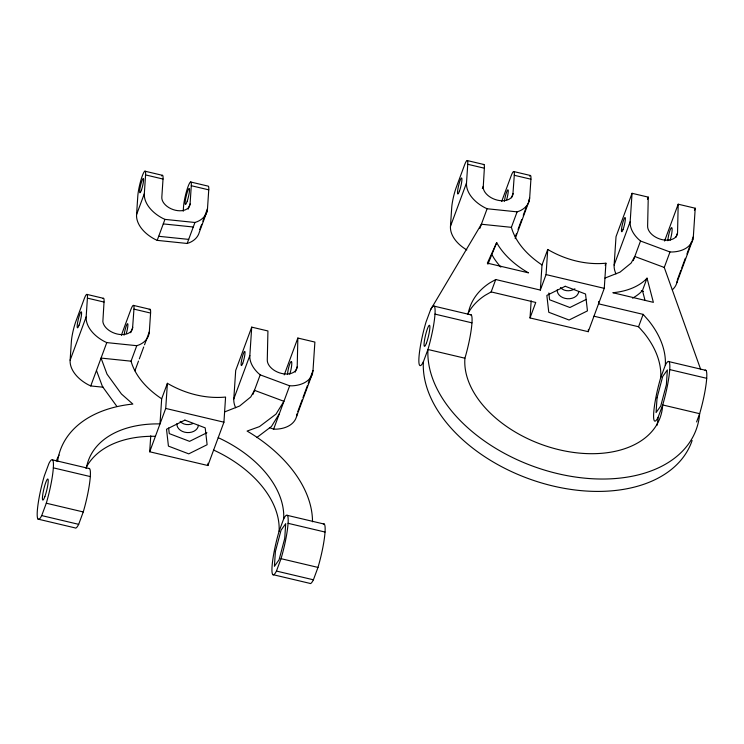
<?xml version="1.0" encoding="UTF-8"?>
<svg xmlns="http://www.w3.org/2000/svg" width="744" height="744" viewBox="0 0 744 744"><rect width="100%" height="100%" fill="white"/><g stroke="black" fill="none" stroke-linecap="round" stroke-linejoin="round"><path stroke-width="1.12" d="M295.21 372.167L297.209 366.746L297.851 338.046L314.889 342.073L313.001 370.484L308.193 383.486M615.986 273.885A32.792 21.12 20.3 0 1 614.135 265.05L616.023 236.638L632.056 193.3L648.266 197.132L647.624 225.841A15.531 10.007 20.3 0 0 661.9 239.605A15.531 10.007 20.3 0 0 677.542 232.909L678.193 204.2L695.231 208.227L693.343 236.638L692.134 239.893M103.435 387.252L90.749 385.941L88.304 384.778A32.792 21.12 20.3 0 1 70.131 360.217L71.377 341.468A14.675 2.102 -76.7 0 1 75.907 321.278L84.156 298.995A14.675 2.102 -76.7 0 1 87.411 298.13L104.03 302.055L102.858 321.603A15.531 10.007 20.3 0 0 117.106 334A15.531 10.007 20.3 0 0 132.534 328.616L133.957 309.123L150.576 313.057L149.33 331.805L144.522 344.807M70.131 360.217L86.165 316.879L87.411 298.13M207.046 211.352L199.28 232.333A32.792 21.12 20.3 0 1 189.469 242.665L187.172 243.465L157.189 240.368L154.743 239.205A32.792 21.12 20.3 0 1 136.561 214.653L137.817 195.895A14.629 2.093 -76.7 0 1 142.337 175.779A14.629 2.093 -76.7 0 1 145.573 174.914L163.029 179.044L161.82 197.225A14.675 9.449 20.3 0 0 175.314 210.227A14.675 9.449 20.3 0 0 190.083 203.903L191.292 185.721L208.748 189.841L207.502 208.599L202.842 221.182M136.561 214.653L144.327 193.673L145.573 174.914M86.388 468.134A103.89 66.923 20.3 0 1 159.997 423.913L161.671 398.784L167.4 383.309C184.81 393.52 205.372 399.017 225.581 397.054L223.935 422.192L207.902 465.53L149.693 451.775L150.762 435.789M149.693 451.775L165.726 408.437L167.4 383.309M183.229 211.25L183.526 206.702A14.629 2.093 -76.7 0 1 188.055 186.586A14.629 2.093 -76.7 0 1 191.292 185.721M207.902 465.53L208.06 463.252M235.653 407.731A32.792 21.12 20.3 0 1 233.802 398.896L235.69 370.484L251.723 327.137L267.933 330.968L267.282 359.678A15.531 10.007 20.3 0 0 281.567 373.442A15.531 10.007 20.3 0 0 297.209 366.746M233.802 398.896L249.835 355.558L251.723 327.137M466.795 249.91A32.792 21.12 20.3 0 1 450.464 226.381L451.71 207.623A14.675 2.102 -76.7 0 1 456.239 187.442L464.488 165.149A14.675 2.102 -76.7 0 1 467.744 164.285L484.363 168.209L483.2 187.767A15.531 10.007 20.3 0 0 497.438 200.164A15.531 10.007 20.3 0 0 512.867 194.77L514.29 175.286L530.918 179.211L529.672 197.969L528.463 201.215M450.464 226.381L466.497 183.033L467.744 164.285M468.05 314.405A103.89 66.923 20.3 0 1 489.729 282.925L495.727 279.53L540.339 290.076L542.004 264.948L547.733 249.463C565.142 259.684 585.714 265.18 605.914 263.218L604.268 288.347L588.244 331.694L530.026 317.939L531.169 300.799M540.339 290.076L546.059 274.592L547.733 249.463M588.244 331.694L588.392 329.406M598.697 301.543L598.548 303.831L643.141 314.368L648.508 320.441A103.862 66.904 20.3 0 1 665.331 365.174A31.936 4.576 -76.7 0 1 669.73 369.582L706.698 378.315M614.135 265.05L630.168 221.712L632.056 193.3M41.711 515.592L46.295 503.214A31.936 4.576 -76.7 0 0 53.336 467.846A31.936 4.576 -76.7 0 0 48.937 463.438L44.352 475.816A31.936 4.576 -76.7 0 0 37.302 511.184A31.936 4.576 -76.7 0 0 41.711 515.592L78.678 524.334L83.254 511.946A31.936 4.576 -76.7 0 0 88.592 468.506M90.749 385.941L106.783 342.603L136.766 345.69L139.072 344.891A32.792 21.12 20.3 0 0 149.33 331.805M157.189 240.368L164.945 219.387L194.937 222.484L197.234 221.675A32.792 21.12 20.3 0 0 207.502 208.599M130.739 332.726L132.748 327.314M161.671 398.784C148.186 389.8 135.566 377.124 131.046 361.175L136.766 345.69M188.139 209.148L190.083 203.903M134.906 370.81L138.514 361.063M139.314 358.896L143.722 346.974M187.172 243.465L194.937 222.484M199.736 229.58L201.68 224.335M252.932 394.459L260.186 374.855L258.066 373.004A32.792 21.12 20.3 0 1 249.835 355.558M284.227 374.883L297.851 338.046M269.412 427.586L273.625 429.158L289.658 385.811L292.178 385.82A32.792 21.12 20.3 0 0 313.001 370.484M297.777 411.655L302.185 399.733M302.985 397.566L307.393 385.652M296.512 416.575L312.545 373.237M323.333 523.971A31.936 4.576 -76.7 0 1 317.986 567.412L313.41 579.799L276.452 571.067A31.936 4.576 -76.7 0 1 272.044 566.658A31.936 4.576 -76.7 0 1 279.093 531.29L283.678 518.903A103.862 66.904 20.3 0 0 218.215 437.667M276.452 571.067L281.027 558.679A31.936 4.576 -76.7 0 0 288.077 523.311A31.936 4.576 -76.7 0 0 283.678 518.903M542.004 264.948C528.519 255.955 515.899 243.288 511.379 227.329L481.387 224.232L430.59 309.709L426.014 322.087A31.936 4.576 -76.7 0 0 418.965 357.455A31.936 4.576 -76.7 0 0 423.364 361.863A141.053 90.852 20.3 0 0 542.171 483.135A141.053 90.852 20.3 0 0 692.115 440.513M482.354 188.567L483.154 186.4M423.364 361.863L427.949 349.485A31.936 4.576 -76.7 0 0 434.998 314.117A31.936 4.576 -76.7 0 0 430.59 309.709M479.861 228.362L487.115 208.757L517.108 211.854L519.405 211.045A32.792 21.12 20.3 0 0 529.672 197.969M511.481 197.802L513.081 193.468M487.915 264.222L496.694 242.609L498.452 245.669A73.703 47.477 20.3 0 0 527.933 272.546L528.491 272.843L487.357 263.125L496.694 242.609M511.379 227.329L517.108 211.854M467.502 314.424A103.89 66.923 20.3 0 1 485.153 295.303L491.152 291.918L495.727 279.53M515.239 236.973L516.438 233.718M518.047 229.385L521.656 219.638M523.255 215.304L526.864 205.549M515.183 238.647L529.207 200.722M530.026 317.939L535.754 302.455L491.152 291.918M605.151 265.283L605.914 263.218M647.466 199.299L648.266 197.132M633.274 260.623L640.519 241.01L638.399 239.168A32.792 21.12 20.3 0 1 630.168 221.712M632.549 298.149A73.926 47.616 20.3 0 0 640.351 292.69L642.453 290.551L647.029 278.163L653.381 302.352L612.851 292.718A73.926 47.616 20.3 0 0 644.936 280.311L647.029 278.163M664.559 241.037L678.193 204.2M656.915 425.466A102.672 66.132 20.3 0 0 658.105 417.338A31.936 4.576 -76.7 0 1 653.697 412.92A31.936 4.576 -76.7 0 1 660.746 377.561A103.862 66.904 20.3 0 0 643.923 332.828L638.557 326.746L643.141 314.368M700.736 369.563L664.262 267.449L669.991 251.974L672.511 251.983A32.792 21.12 20.3 0 0 693.343 236.638M675.943 237.243L677.542 232.909M694.422 210.394L695.231 208.227M677.31 279.977L680.909 270.23M681.718 268.063L685.326 258.308M686.926 253.974L691.334 242.06M676.845 282.739L692.878 239.391M660.746 377.561L665.331 365.174M658.105 417.338L662.69 404.95A31.936 4.576 -76.7 0 0 669.73 369.582M696.589 421.941L699.648 413.683A31.936 4.576 -76.7 0 0 704.986 370.242M279.353 413.673L271.448 426.479L256.736 437.602M574.907 288.83C570.462 291.564 564.157 291.648 560.455 287.547M206.925 432.738L189.562 441.35L169.26 433.603L168.628 427.986M586.235 299.404L569.895 307.514L549.593 299.767L548.83 293.015M224.66 411.906L239.642 406.01L250.765 396.943L254.467 390.33L283.929 401.295L276.024 414.092L259.479 426.61L247.073 431.074L250.282 432.971A132.478 85.328 20.3 0 1 312.508 521.804M604.993 278.07L619.975 272.174L631.098 263.097L634.799 256.494L664.262 267.449M193.012 423.522C188.706 425.373 183.415 425.019 180.122 421.383M273.625 429.158L276.145 429.167A32.792 21.12 20.3 0 0 296.977 413.822M163.271 223.907L193.263 227.004M158.695 236.294L188.688 239.391M131.046 361.175L101.054 358.078L107.034 374.167L121.439 393.985L132.869 404.085L129.512 404.429A132.478 85.328 20.3 0 0 57.567 461.559M467.325 160.583L483.953 164.508M513.871 171.576L530.5 175.51M144.894 171.176L162.35 175.305M190.603 181.982L208.06 186.112A14.629 2.093 -76.7 0 1 208.748 189.841M546.059 274.592L604.268 288.347M593.963 316.209L638.557 326.746M434.226 306.165L471.194 314.898M668.968 361.631L705.926 370.363M434.998 314.117L471.956 322.849M464.916 358.217L427.949 349.485A141.053 90.852 20.3 0 0 557.674 473.64A141.053 90.852 20.3 0 0 699.648 413.683L662.69 404.95A102.672 66.132 20.3 0 1 559.265 449.776A102.672 66.132 20.3 0 1 464.916 358.217A31.936 4.576 -76.7 0 0 470.255 314.777M86.992 294.419L103.621 298.353M133.539 305.421L150.167 309.346M165.726 408.437L223.935 422.192M52.573 459.894L89.54 468.627M287.314 515.36L324.272 524.092M53.336 467.846L90.303 476.579M288.077 523.311L325.035 532.044M46.295 503.214L83.254 511.946M281.027 558.679L317.986 567.412M38.074 519.135L75.042 527.877A31.936 4.576 -76.7 0 0 78.678 524.334M272.816 574.61L309.774 583.343A31.936 4.576 -76.7 0 0 313.41 579.799M640.519 241.01L669.991 251.974M641.328 290.616L643.43 291.397M260.186 374.855L289.658 385.811M487.115 208.757L484.67 207.595A32.792 21.12 20.3 0 1 466.497 183.033M164.945 219.387L162.499 218.225A32.792 21.12 20.3 0 1 144.327 193.673M106.783 342.603L104.337 341.44A32.792 21.12 20.3 0 1 86.165 316.879M116.855 406.373L102.458 386.545L96.469 370.466M492.119 254.987L493.876 258.047A73.703 47.477 20.3 0 0 500.87 267.115M642.453 290.551L645.048 300.446M161.643 175.947A14.629 2.093 -76.7 0 1 163.029 179.044M667.814 240.703A8.203 1.358 -77.8 0 1 670.186 229.877A8.203 1.358 -77.8 0 1 672.13 229.561A8.203 1.358 -77.8 0 1 670.102 240.321M677.217 280.916A32.792 21.12 20.3 0 1 672.353 289.779M501.763 201.503A14.657 2.102 -76.7 0 1 502.786 198.453L511.035 176.151A14.675 2.102 -76.7 0 1 514.29 175.286M529.523 176.114A14.675 2.102 -76.7 0 1 530.918 179.211M483.349 164.666A14.675 2.102 -76.7 0 1 484.363 168.209M504.413 201.289A7.338 1.051 -76.7 0 1 507.771 189.869A7.338 1.051 -76.7 0 1 506.636 199.708M578.739 291.453A10.788 8.11 3.8 0 1 567.319 298.725A10.788 8.11 3.8 0 1 557.228 289.834M56.284 461.094A132.478 85.328 20.3 0 1 59.055 455.077M198.406 425.289A10.788 8.11 3.8 0 1 186.986 432.562A10.788 8.11 3.8 0 1 176.886 423.68M213.63 450.055A103.862 66.904 20.3 0 1 279.093 531.29M85.848 468.153A103.89 66.923 20.3 0 1 155.422 436.3M133.957 309.123A14.675 2.102 -76.7 0 0 130.702 309.988L122.453 332.289A14.657 2.102 -76.7 0 0 121.43 335.339M149.191 309.95A14.675 2.102 -76.7 0 1 150.576 313.057M103.016 298.511A14.675 2.102 -76.7 0 1 104.03 302.055M124.081 335.126A7.338 1.051 -76.7 0 1 127.438 323.714A7.338 1.051 -76.7 0 1 126.303 333.544M287.482 374.539A8.203 1.358 -77.8 0 1 289.853 363.723A8.203 1.358 -77.8 0 1 291.797 363.407A8.203 1.358 -77.8 0 1 289.76 374.167M275.392 551.536L274.415 566.314L279.084 559.758L284.729 538.433L285.705 523.655L281.046 530.212L275.392 551.536M657.054 397.808L656.069 412.585L660.737 406.029L666.382 384.704L667.368 369.926L662.699 376.483L657.054 397.808M184.903 420.118L166.517 429.242L168.432 446.112L188.734 453.859L207.12 444.726L205.205 427.865L184.903 420.118M565.235 286.273L546.849 295.396L548.765 312.266L569.067 320.013L587.453 310.89L585.537 294.019L565.235 286.273M141.546 189.739A7.338 1.051 -76.7 0 0 143.35 178.513A7.338 1.051 -76.7 0 0 139.937 188.641A7.338 1.051 -76.7 0 0 141.546 189.739M187.237 201.066A8.203 1.172 -76.7 0 0 189.283 188.483A8.203 1.172 -76.7 0 0 185.461 199.745A8.203 1.172 -76.7 0 0 187.237 201.066M623.072 229.459A7.338 1.051 -76.7 0 0 625.239 217.657A7.338 1.051 -76.7 0 0 621.872 226.771A7.338 1.051 -76.7 0 0 623.072 229.459M459.364 191.357A8.203 1.172 -76.7 0 0 461.792 178.16A8.203 1.172 -76.7 0 0 458.016 188.353A8.203 1.172 -76.7 0 0 459.364 191.357M426.507 342.891A10.788 1.544 -76.7 0 0 429.697 325.528A10.788 1.544 -76.7 0 0 424.731 338.939A10.788 1.544 -76.7 0 0 426.507 342.891M44.854 496.62A10.788 1.544 -76.7 0 0 48.035 479.266A10.788 1.544 -76.7 0 0 43.078 492.668A10.788 1.544 -76.7 0 0 44.854 496.62M79.031 325.193A8.203 1.172 -76.7 0 0 81.459 312.006A8.203 1.172 -76.7 0 0 77.683 322.189A8.203 1.172 -76.7 0 0 79.031 325.193M242.739 363.305A7.338 1.051 -76.7 0 0 244.906 351.503A7.338 1.051 -76.7 0 0 241.54 360.617A7.338 1.051 -76.7 0 0 242.739 363.305"/></g></svg>
